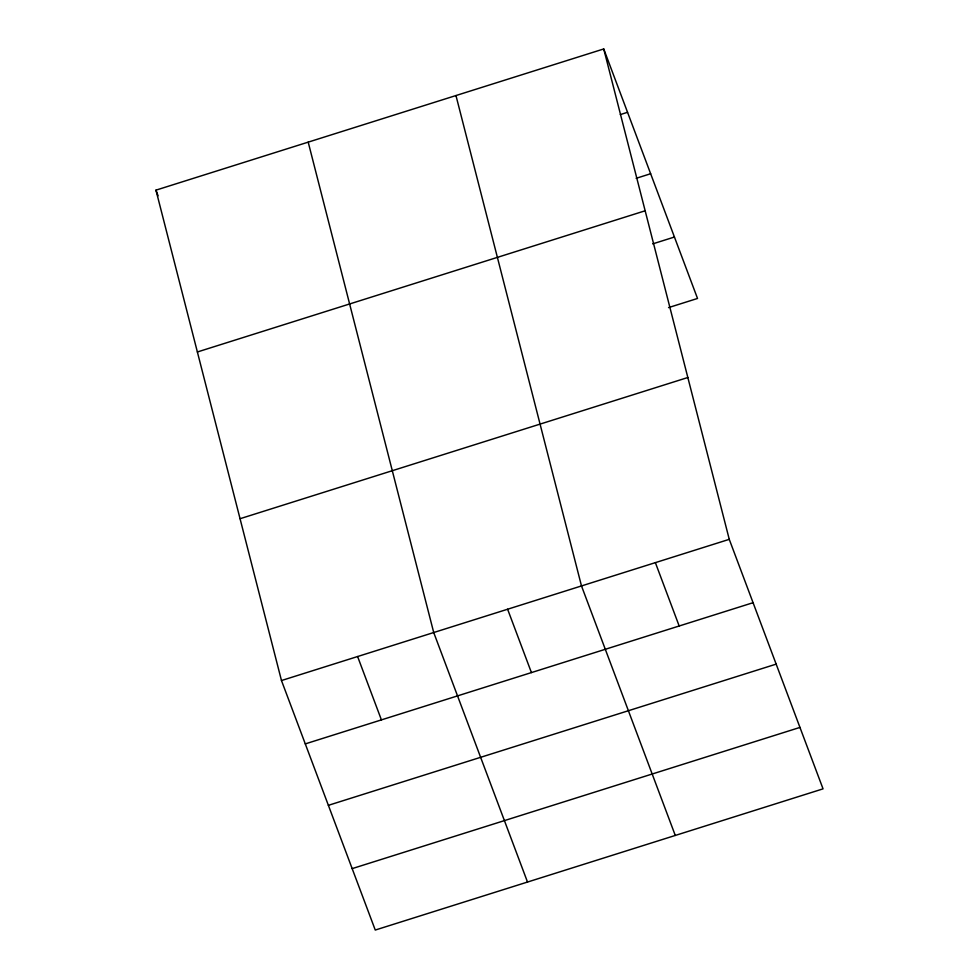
<?xml version="1.0" encoding="UTF-8"?>
<svg xmlns="http://www.w3.org/2000/svg" width="979" height="979" viewBox="0 0 979 979"><rect width="100%" height="100%" fill="white"/><g stroke="black" fill="none" stroke-linecap="round" stroke-linejoin="round"><path stroke-width="1.47" d="M603.737 48.95L729.257 539.343L823.045 788.854L375.263 930.05L281.475 680.54L155.955 190.146L603.737 48.95L697.525 298.46L668.547 307.602M620.307 114.592L627.551 112.304M636.154 178.313L650.643 173.736M197.379 351.975L645.161 210.779M652.699 243.881L674.433 237.028M240.063 518.711L687.833 377.515M281.475 680.54L729.257 539.343M305.289 743.893L753.071 602.697M328.381 805.325L776.163 664.129M352.171 868.618L799.953 727.421M655.367 562.631L679.181 625.997M675.277 835.442L581.489 585.931L455.969 95.55M507.611 609.232L531.426 672.585M527.51 882.042L433.721 632.532L308.201 142.139M357.604 656.53L381.418 719.895M155.955 190.146L158.072 195.788"/></g></svg>
